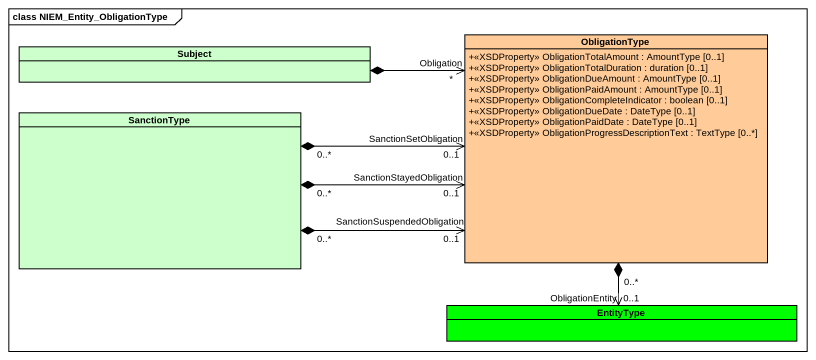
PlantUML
@startuml
mainframe class NIEM_Entity_ObligationType
hide circle
hide empty members
skinparam classAttributeIconSize 0
class Subject #CCFFCC
class ObligationType #FFCC99 {
  +<<XSDProperty>> ObligationTotalAmount : AmountType [0..1]
  +<<XSDProperty>> ObligationTotalDuration : duration [0..1]
  +<<XSDProperty>> ObligationDueAmount : AmountType [0..1]
  +<<XSDProperty>> ObligationPaidAmount : AmountType [0..1]
  +<<XSDProperty>> ObligationCompleteIndicator : boolean [0..1]
  +<<XSDProperty>> ObligationDueDate : DateType [0..1]
  +<<XSDProperty>> ObligationPaidDate : DateType [0..1]
  +<<XSDProperty>> ObligationProgressDescriptionText : TextType [0..*]
}
class SanctionType #CCFFCC
class EntityType #00FF00
Subject *-right-> "Obligation\n*" ObligationType
ObligationType "0..*" *--> "ObligationEntity\n0..1" EntityType
SanctionType "0..*" *-right-> "SanctionSetObligation\n0..1" ObligationType
SanctionType "0..*" *-right-> "SanctionStayedObligation\n0..1" ObligationType
SanctionType "0..*" *-right-> "SanctionSuspendedObligation\n0..1" ObligationType
@enduml
